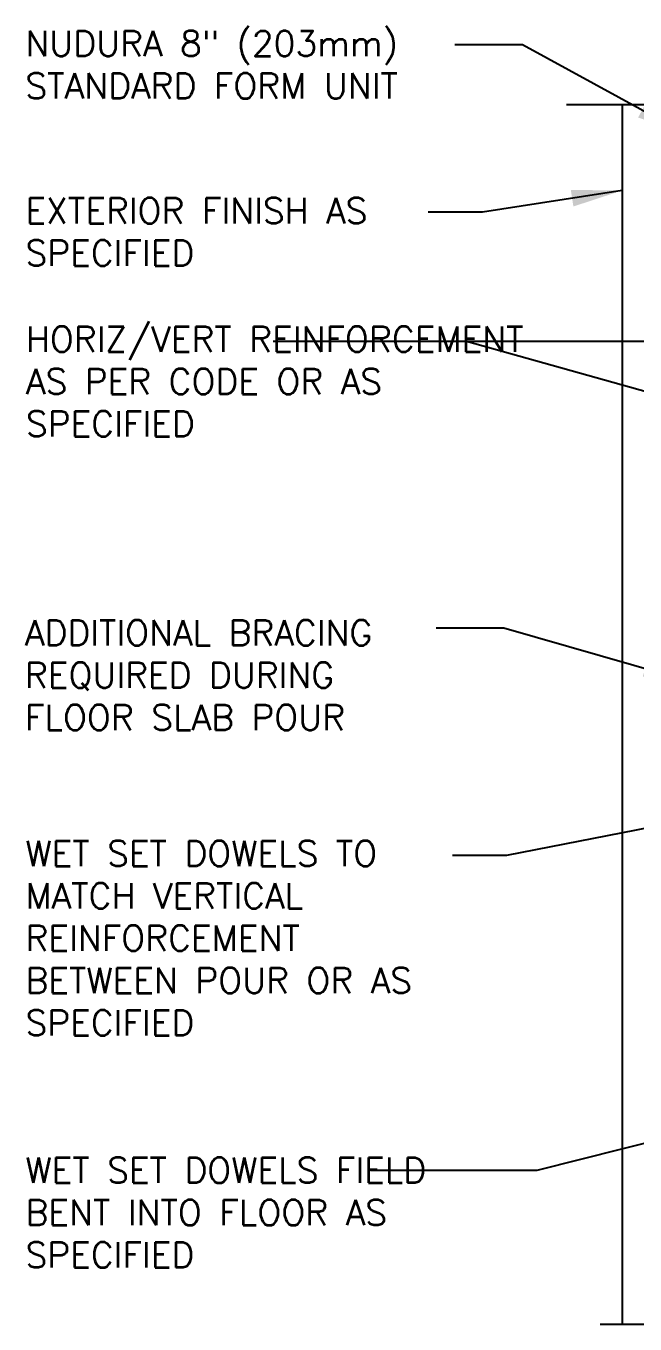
# Model space of a CAD drawing. Header units: inches. Extents: x 225.2 to 277.5, y 101.4 to 168.6.
# Drawn here: x 225.21 to 243.19, y 130.27 to 168.59 of the extents above; entities that cross this region are included whole.
import ezdxf

# ---------------------------------------------------------------- set-up
doc = ezdxf.new("R2010")
doc.units = ezdxf.units.IN
doc.header["$LTSCALE"] = 0.5
doc.header["$MEASUREMENT"] = 0
doc.layers.add('LINE9', color=9, linetype='Continuous')
doc.layers.add('TEXT', color=4, linetype='Continuous')
doc.styles.add('DIM', font='romans.shx', dxfattribs={"width": 0.7})
doc.styles.add('ROMANS', font='romans.shx', dxfattribs={"height": 0.75})
doc.dimstyles.new('ext_8', dxfattribs={"dimscale": 8, "dimtxt": 0.09375, "dimasz": 0.09375, "dimexe": 0.09375, "dimexo": 0.0625, "dimgap": 0.0625, "dimtad": 1, "dimdec": 1, "dimzin": 3, "dimdsep": 46, "dimlunit": 4, "dimtxsty": 'DIM', "dimcen": 0.09, "dimdle": 0.09375, "dimclrt": 4, "dimadec": 0, "dimazin": 0, "dimtfac": 1, "dimtdec": 1, "dimtmove": 2, "dimatfit": 3, "dimfxl": 1, "dimfrac": 2, "dimtolj": 1, "dimtzin": 0, "dimarcsym": 0})

msp = doc.modelspace()

# ---------------------------------------------------------------- linework, layer by layer
at = {"layer": 'LINE9'}
for p, q in [((241.169, 166.268), (249.063, 166.268)), ((242.813, 166.268), (242.813, 130.268)), ((242.156, 130.268), (249.392, 130.268))]:
    msp.add_line(p, q, dxfattribs=at)

# ---------------------------------------------------------------- texts
at = {"layer": 'TEXT', "char_height": 0.75, "attachment_point": 4, "style": 'ROMANS'}
for s, insert, width in [('NUDURA 8" (203mm) STANDARD FORM UNIT', (225.193, 167.447), 13.9131), ('EXTERIOR FINISH AS SPECIFIED', (225.195, 162.512), 13.18701), ('HORIZ/VERT REINFORCEMENT AS PER CODE OR AS SPECIFIED', (225.209, 158.096), 16.22436), ('ADDITIONAL BRACING REQUIRED DURING FLOOR SLAB POUR', (225.179, 149.425), 12.17415), ('WET SET DOWELS TO MATCH VERTICAL REINFORCEMENT BETWEEN POUR OR AS SPECIFIED', (225.195, 141.661), 13.18701), ('WET SET DOWELS FIELD BENT INTO FLOOR AS SPECIFIED', (225.195, 133.559), 13.18701)]:
    msp.add_mtext(s, dxfattribs=dict(at, insert=insert, width=width))

# ---------------------------------------------------------------- leaders
at = {"layer": 'TEXT'}
for points, override in [([(244.714, 165.384), (239.862, 168.037), (237.865, 168.037)], {"dimasz": 0.1875, "dimtad": 0}), ([(242.813, 163.735), (238.689, 163.092), (237.087, 163.092)], {"dimasz": 0.1875, "dimtad": 0}), ([(250.172, 159.275), (232.503, 159.275)], {"dimasz": 0.1875, "dimtad": 0}), ([(249.743, 156.039), (238.214, 159.275)], {"dimasz": 0.1875, "dimgap": 0.0625, "dimtad": 0}), ([(244.927, 149.203), (239.314, 150.812), (237.317, 150.812)], {"dimasz": 0.1875, "dimtad": 0}), ([(247.798, 145.745), (239.398, 144.102), (237.796, 144.102)], {"dimasz": 0.1875, "dimtad": 0}), ([(251.229, 137.569), (240.291, 134.8), (235.376, 134.8)], {"dimasz": 0.1875, "dimtad": 0})]:
    msp.add_leader(points, dimstyle='ext_8', override=override, dxfattribs=at)

doc.saveas('drawing.dxf')
